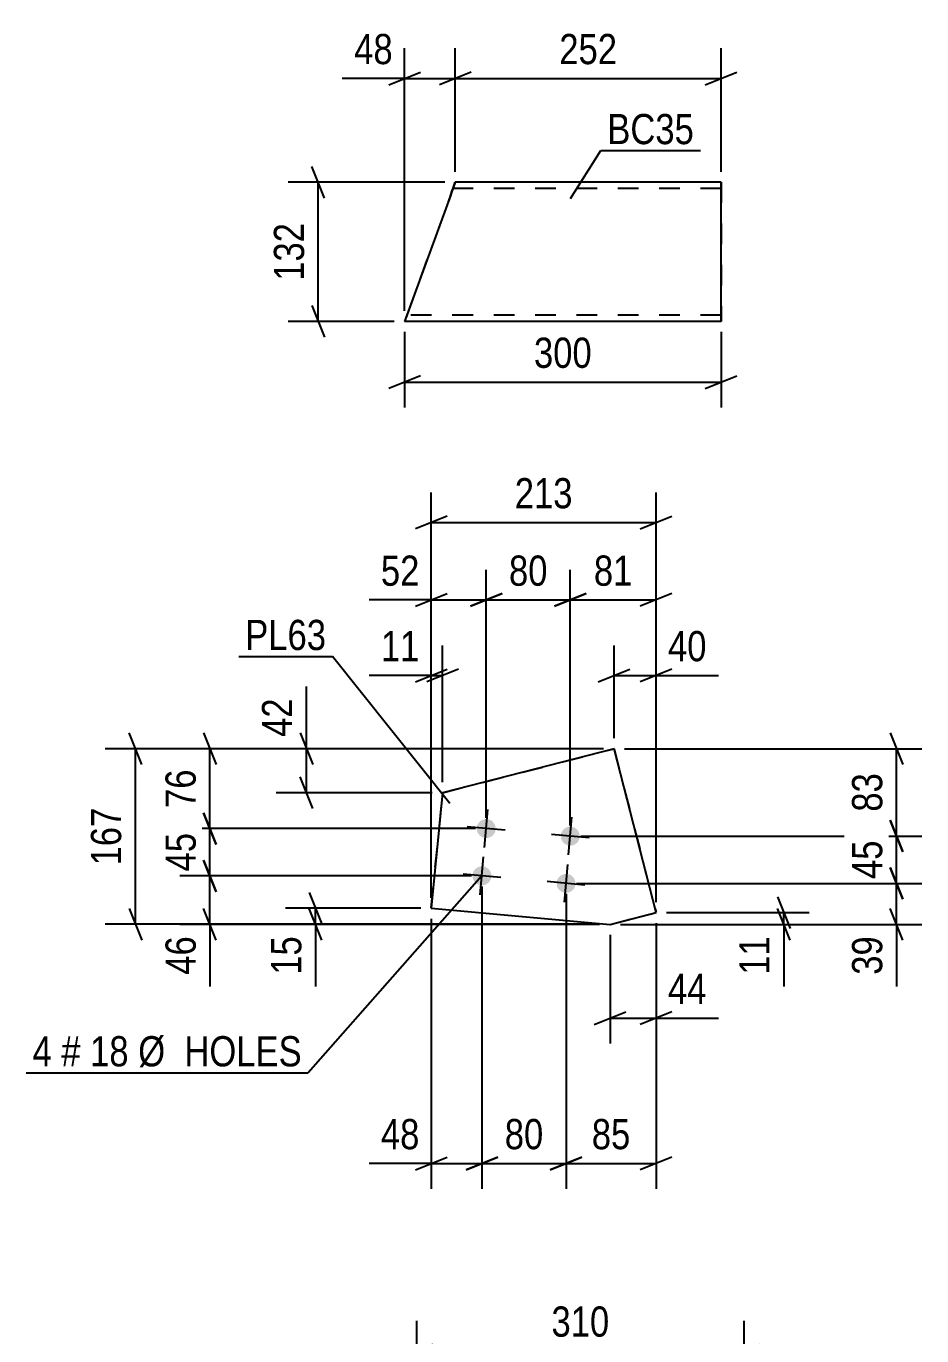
# Model space of a CAD drawing. Header units: millimetres. Extents: x 0 to 841, y 0 to 594.
# Drawn here: x 600.9 to 685.8, y 285.8 to 410 of the extents above; entities that cross this region are included whole.
import ezdxf

# ---------------------------------------------------------------- set-up
doc = ezdxf.new("R2010")
doc.units = ezdxf.units.MM
doc.linetypes.add('DXK_LINE_DOT2', pattern=[3.9198, 1.9599, -1.9599])
doc.styles.add('Arial Narrow', font='ARIALN.TTF', dxfattribs={"height": 0.2})

# ---------------------------------------------------------------- blocks, each defined once
blk = doc.blocks.new('Part-682121983-4021 - 4005')
at = {"color": 7, "linetype": 'DXK_LINE_DOT2'}
for p, q in [((641.61, 395.19), (636.81, 381.99)), ((641.61, 395.19), (641.61, 395.19)), ((666.81, 395.19), (666.81, 381.99)), ((641.26, 394.22), (641.33, 394.41)), ((641.33, 394.41), (641.34, 394.45)), ((641.34, 394.45), (641.38, 394.54)), ((641.38, 394.54), (641.4, 394.59)), ((641.4, 394.59), (641.4, 394.59)), ((666.81, 394.59), (641.4, 394.59)), ((666.81, 382.63), (666.81, 382.96)), ((666.81, 382.59), (666.81, 382.63)), ((636.81, 381.99), (636.81, 381.99)), ((637.03, 382.59), (637.03, 382.59)), ((666.81, 382.59), (637.03, 382.59))]:
    blk.add_line(p, q, dxfattribs=at)
at = {"color": 2, "linetype": 'Continuous'}
for p, q in [((641.18, 393.99), (641.61, 395.19)), ((641.61, 395.19), (641.61, 395.19)), ((666.81, 395.19), (641.61, 395.19)), ((666.81, 383.19), (666.81, 395.19)), ((641.18, 393.99), (636.81, 381.99)), ((666.81, 381.99), (666.81, 383.19)), ((636.81, 381.99), (636.81, 381.99)), ((666.81, 381.99), (636.81, 381.99))]:
    blk.add_line(p, q, dxfattribs=at)
blk = doc.blocks.new('Bolt-682121983-1573 - 1567')
at = {"linetype": 'Continuous'}
for points in [[(643.64, 333.89), (643.66, 334.07), (643.72, 334.25), (643.82, 334.41), (643.94, 334.55), (644.09, 334.67), (644.27, 334.74), (644.45, 334.78), (644.64, 334.78), (644.82, 334.74), (644.99, 334.67), (645.15, 334.55), (645.27, 334.41), (645.37, 334.25), (645.42, 334.07), (645.44, 333.89), (645.42, 333.7), (645.37, 333.52), (645.27, 333.36), (645.15, 333.22), (644.99, 333.11), (644.82, 333.03), (644.64, 332.99), (644.45, 332.99), (644.27, 333.03), (644.09, 333.11), (643.94, 333.22), (643.82, 333.36), (643.72, 333.52), (643.66, 333.7)], [(651.61, 333.17), (651.63, 333.36), (651.69, 333.53), (651.78, 333.7), (651.91, 333.84), (652.06, 333.95), (652.23, 334.02), (652.42, 334.06), (652.61, 334.06), (652.79, 334.02), (652.96, 333.95), (653.11, 333.84), (653.24, 333.7), (653.33, 333.53), (653.39, 333.36), (653.41, 333.17), (653.39, 332.98), (653.33, 332.8), (653.24, 332.64), (653.11, 332.5), (652.96, 332.39), (652.79, 332.31), (652.61, 332.27), (652.42, 332.27), (652.23, 332.31), (652.06, 332.39), (651.91, 332.5), (651.78, 332.64), (651.69, 332.8), (651.63, 332.98)], [(643.24, 329.4), (643.26, 329.59), (643.32, 329.77), (643.41, 329.93), (643.54, 330.07), (643.69, 330.18), (643.86, 330.26), (644.05, 330.3), (644.23, 330.3), (644.42, 330.26), (644.59, 330.18), (644.74, 330.07), (644.87, 329.93), (644.96, 329.77), (645.02, 329.59), (645.04, 329.4), (645.02, 329.22), (644.96, 329.04), (644.87, 328.88), (644.74, 328.74), (644.59, 328.62), (644.42, 328.55), (644.23, 328.51), (644.05, 328.51), (643.86, 328.55), (643.69, 328.62), (643.54, 328.74), (643.41, 328.88), (643.32, 329.04), (643.26, 329.22)], [(651.21, 328.69), (651.23, 328.87), (651.29, 329.05), (651.38, 329.22), (651.51, 329.35), (651.66, 329.47), (651.83, 329.54), (652.01, 329.58), (652.2, 329.58), (652.39, 329.54), (652.56, 329.47), (652.71, 329.35), (652.84, 329.22), (652.93, 329.05), (652.99, 328.87), (653.01, 328.69), (652.99, 328.5), (652.93, 328.32), (652.84, 328.16), (652.71, 328.02), (652.56, 327.91), (652.39, 327.83), (652.2, 327.79), (652.01, 327.79), (651.83, 327.83), (651.66, 327.91), (651.51, 328.02), (651.38, 328.16), (651.29, 328.32), (651.23, 328.5)]]:
    blk.add_hatch(color=1, dxfattribs=at).paths.add_polyline_path(points)
at = {"color": 1, "linetype": 'Continuous'}
for p, q in [((644.38, 332.09), (644.71, 335.68)), ((652.35, 331.38), (652.67, 334.96)), ((646.34, 333.72), (642.75, 334.05)), ((654.3, 333.01), (650.72, 333.33)), ((643.98, 327.61), (644.3, 331.2)), ((651.95, 326.89), (652.27, 330.48)), ((645.93, 329.24), (642.35, 329.57)), ((653.9, 328.52), (650.32, 328.85))]:
    blk.add_line(p, q, dxfattribs=at)
blk = doc.blocks.new('Part-682121983-1588 - 1567')
at = {"color": 2, "linetype": 'Continuous'}
for p, q in [((656.66, 341.46), (640.41, 337.29)), ((660.64, 325.92), (656.66, 341.46)), ((656.66, 341.46), (656.66, 341.46)), ((640.41, 337.29), (639.34, 326.32)), ((640.41, 337.29), (640.41, 337.29)), ((639.34, 326.32), (656.28, 324.8)), ((656.28, 324.8), (660.64, 325.92)), ((660.64, 325.92), (660.64, 325.92))]:
    blk.add_line(p, q, dxfattribs=at)
at = {"color": 7, "linetype": 'DXK_LINE_DOT2'}
for p, q in [((640.41, 337.29), (656.66, 341.46)), ((656.66, 341.46), (660.64, 325.92)), ((639.34, 326.32), (640.41, 337.29)), ((656.28, 324.8), (660.64, 325.92))]:
    blk.add_line(p, q, dxfattribs=at)
blk = doc.blocks.new('StraightDimension-682121983-4048 - 4005')
at = {"color": 7, "linetype": 'Continuous'}
for p, q in [((641.61, 396.19), (641.61, 407.9)), ((666.81, 396.19), (666.81, 407.9)), ((643.11, 405.65), (640.11, 404.45)), ((641.61, 405.05), (666.81, 405.05)), ((665.31, 404.45), (668.31, 405.65))]:
    blk.add_line(p, q, dxfattribs=at)
at = {"color": 0}
blk.add_wipeout([(657.55, 405.8), (657.55, 410), (650.87, 410), (650.87, 405.8)], dxfattribs=at)
at = {"color": 3, "style": 'Arial Narrow'}
blk.add_text('252', height=2.863, dxfattribs=at).set_placement((651.47, 406.4))
blk = doc.blocks.new('StraightDimension-682121983-4024 - 4005')
at = {"color": 7, "linetype": 'Continuous'}
for p, q in [((629.23, 393.69), (628.03, 396.69)), ((640.61, 395.19), (625.78, 395.19)), ((628.63, 381.99), (628.63, 395.19)), ((628.03, 383.49), (629.23, 380.49)), ((635.81, 381.99), (625.78, 381.99))]:
    blk.add_line(p, q, dxfattribs=at)
at = {"color": 0}
blk.add_wipeout([(627.88, 391.93), (623.68, 391.93), (623.68, 385.25), (627.88, 385.25)], dxfattribs=at)
at = {"color": 3, "style": 'Arial Narrow'}
blk.add_text('132', height=2.863, rotation=90.0002, dxfattribs=at).set_placement((627.28, 385.85))
blk = doc.blocks.new('StraightDimension-682121983-4037 - 4005')
at = {"color": 7, "linetype": 'Continuous'}
for p, q in [((636.81, 382.99), (636.81, 407.9)), ((641.61, 396.19), (641.61, 407.9)), ((636.81, 405.05), (630.9, 405.05)), ((636.81, 405.05), (630.9, 405.05)), ((635.31, 404.45), (638.31, 405.65)), ((636.81, 405.05), (641.61, 405.05)), ((643.11, 405.65), (640.11, 404.45))]:
    blk.add_line(p, q, dxfattribs=at)
at = {"color": 0}
blk.add_wipeout([(636.28, 405.8), (636.28, 410), (631.43, 410), (631.43, 405.8)], dxfattribs=at)
at = {"color": 3, "style": 'Arial Narrow'}
blk.add_text('48', height=2.863, dxfattribs=at).set_placement((632.03, 406.4))
blk = doc.blocks.new('StraightDimension-682121983-4060 - 4005')
at = {"color": 7, "linetype": 'Continuous'}
for p, q in [((636.81, 380.99), (636.81, 373.84)), ((666.81, 380.99), (666.81, 373.84)), ((638.31, 376.84), (635.31, 375.64)), ((665.31, 375.64), (668.31, 376.84)), ((636.81, 376.24), (666.81, 376.24))]:
    blk.add_line(p, q, dxfattribs=at)
at = {"color": 0}
blk.add_wipeout([(655.15, 376.99), (655.15, 381.19), (648.47, 381.19), (648.47, 376.99)], dxfattribs=at)
at = {"color": 3, "style": 'Arial Narrow'}
blk.add_text('300', height=2.863, dxfattribs=at).set_placement((649.07, 377.59))
blk = doc.blocks.new('StraightDimension-682121983-1693 - 1567')
at = {"color": 7, "linetype": 'Continuous'}
for p, q in [((660.64, 324.92), (660.64, 313.5)), ((656.28, 323.8), (656.28, 313.5)), ((654.78, 315.3), (657.78, 316.5)), ((656.28, 315.9), (660.64, 315.9)), ((662.14, 316.5), (659.14, 315.3)), ((660.64, 315.9), (666.55, 315.9)), ((660.64, 315.9), (666.55, 315.9))]:
    blk.add_line(p, q, dxfattribs=at)
at = {"color": 0}
blk.add_wipeout([(666.02, 316.65), (666.02, 320.85), (661.17, 320.85), (661.17, 316.65)], dxfattribs=at)
at = {"color": 3, "style": 'Arial Narrow'}
blk.add_text('44', height=2.863, dxfattribs=at).set_placement((661.77, 317.25))
blk = doc.blocks.new('StraightDimension-682121983-1653 - 1567')
at = {"color": 7, "linetype": 'Continuous'}
for p, q in [((639.34, 327.32), (639.34, 365.77)), ((660.64, 326.92), (660.64, 365.77)), ((640.84, 363.52), (637.84, 362.32)), ((639.34, 362.92), (660.64, 362.92)), ((659.14, 362.32), (662.14, 363.52))]:
    blk.add_line(p, q, dxfattribs=at)
at = {"color": 0}
blk.add_wipeout([(653.33, 363.67), (653.33, 367.87), (646.65, 367.87), (646.65, 363.67)], dxfattribs=at)
at = {"color": 3, "style": 'Arial Narrow'}
blk.add_text('213', height=2.863, dxfattribs=at).set_placement((647.25, 364.27))
blk = doc.blocks.new('StraightDimension-682121983-35143 - 1567')
at = {"color": 7, "linetype": 'Continuous'}
for p, q in [((644.14, 328.4), (644.14, 299.72)), ((652.11, 327.69), (652.11, 299.72)), ((642.64, 301.52), (645.64, 302.72)), ((644.14, 302.12), (652.11, 302.12)), ((653.61, 302.72), (650.61, 301.52))]:
    blk.add_line(p, q, dxfattribs=at)
at = {"color": 0}
blk.add_wipeout([(650.55, 302.87), (650.55, 307.07), (645.7, 307.07), (645.7, 302.87)], dxfattribs=at)
at = {"color": 3, "style": 'Arial Narrow'}
blk.add_text('80', height=2.863, dxfattribs=at).set_placement((646.3, 303.47))
blk = doc.blocks.new('StraightDimension-682121983-12101 - 1567')
at = {"color": 7, "linetype": 'Continuous'}
for p, q in [((639.34, 327.32), (639.34, 351.26)), ((640.41, 338.29), (640.41, 351.26)), ((639.34, 348.41), (633.44, 348.41)), ((639.34, 348.41), (633.44, 348.41)), ((637.84, 347.81), (640.84, 349.01)), ((641.91, 349.01), (638.91, 347.81)), ((639.34, 348.41), (640.41, 348.41))]:
    blk.add_line(p, q, dxfattribs=at)
at = {"color": 0}
blk.add_wipeout([(638.82, 349.16), (638.82, 353.36), (633.96, 353.36), (633.96, 349.16)], dxfattribs=at)
at = {"color": 3, "style": 'Arial Narrow'}
blk.add_text('11', height=2.863, dxfattribs=at).set_placement((634.56, 349.76))
blk = doc.blocks.new('StraightDimension-682121983-1590 - 1567')
at = {"color": 7, "linetype": 'Continuous'}
for p, q in [((672.14, 327.42), (673.34, 324.42)), ((661.64, 325.92), (675.14, 325.92)), ((673.34, 323.3), (672.14, 326.3)), ((672.74, 324.8), (672.74, 325.92)), ((657.28, 324.8), (675.14, 324.8)), ((672.74, 324.8), (672.74, 318.89)), ((672.74, 324.8), (672.74, 318.89))]:
    blk.add_line(p, q, dxfattribs=at)
at = {"color": 0}
blk.add_wipeout([(671.99, 324.27), (667.79, 324.27), (667.79, 319.42), (671.99, 319.42)], dxfattribs=at)
at = {"color": 3, "style": 'Arial Narrow'}
blk.add_text('11', height=2.863, rotation=90.0002, dxfattribs=at).set_placement((671.39, 320.02))
blk = doc.blocks.new('StraightDimension-682121983-1647 - 1567')
at = {"color": 7, "linetype": 'Continuous'}
for p, q in [((611.89, 339.96), (610.69, 342.96)), ((655.66, 341.46), (608.44, 341.46)), ((611.29, 324.81), (611.29, 341.46)), ((610.69, 326.31), (611.89, 323.31)), ((655.28, 324.81), (608.44, 324.81))]:
    blk.add_line(p, q, dxfattribs=at)
at = {"color": 0}
blk.add_wipeout([(610.54, 336.48), (606.34, 336.48), (606.34, 329.79), (610.54, 329.79)], dxfattribs=at)
at = {"color": 3, "style": 'Arial Narrow'}
blk.add_text('167', height=2.863, rotation=90.0002, dxfattribs=at).set_placement((609.94, 330.39))
blk = doc.blocks.new('StraightDimension-682121983-35255 - 1567')
at = {"color": 7, "linetype": 'Continuous'}
for p, q in [((652.51, 334.17), (652.51, 358.42)), ((660.64, 326.92), (660.64, 358.42)), ((651.01, 354.97), (654.01, 356.17)), ((652.51, 355.57), (660.64, 355.57)), ((662.14, 356.17), (659.14, 354.97))]:
    blk.add_line(p, q, dxfattribs=at)
at = {"color": 0}
blk.add_wipeout([(659, 356.32), (659, 360.52), (654.15, 360.52), (654.15, 356.32)], dxfattribs=at)
at = {"color": 3, "style": 'Arial Narrow'}
blk.add_text('81', height=2.863, dxfattribs=at).set_placement((654.75, 356.92))
blk = doc.blocks.new('StraightDimension-682121983-1702 - 1567')
at = {"color": 7, "linetype": 'Continuous'}
for p, q in [((627.5, 341.46), (627.5, 347.37)), ((627.5, 341.46), (627.5, 347.37)), ((626.9, 342.96), (628.1, 339.96)), ((655.66, 341.46), (624.65, 341.46)), ((627.5, 337.29), (627.5, 341.46)), ((628.1, 335.79), (626.9, 338.79)), ((639.41, 337.29), (624.65, 337.29))]:
    blk.add_line(p, q, dxfattribs=at)
at = {"color": 0}
blk.add_wipeout([(626.75, 346.84), (622.55, 346.84), (622.55, 341.98), (626.75, 341.98)], dxfattribs=at)
at = {"color": 3, "style": 'Arial Narrow'}
blk.add_text('42', height=2.863, rotation=90.0002, dxfattribs=at).set_placement((626.15, 342.58))
blk = doc.blocks.new('StraightDimension-682121983-12099 - 1567')
at = {"color": 7, "linetype": 'Continuous'}
for p, q in [((656.66, 342.46), (656.66, 351.26)), ((660.64, 326.92), (660.64, 351.26)), ((655.16, 347.81), (658.16, 349.01)), ((656.66, 348.41), (660.64, 348.41)), ((662.14, 349.01), (659.14, 347.81)), ((660.64, 348.41), (666.55, 348.41)), ((660.64, 348.41), (666.55, 348.41))]:
    blk.add_line(p, q, dxfattribs=at)
at = {"color": 0}
blk.add_wipeout([(666.02, 349.16), (666.02, 353.36), (661.17, 353.36), (661.17, 349.16)], dxfattribs=at)
at = {"color": 3, "style": 'Arial Narrow'}
blk.add_text('40', height=2.863, dxfattribs=at).set_placement((661.77, 349.76))
blk = doc.blocks.new('StraightDimension-682121983-35142 - 1567')
at = {"color": 7, "linetype": 'Continuous'}
for p, q in [((652.11, 327.69), (652.11, 299.72)), ((660.64, 324.92), (660.64, 299.72)), ((650.61, 301.52), (653.61, 302.72)), ((652.11, 302.12), (660.64, 302.12)), ((662.14, 302.72), (659.14, 301.52))]:
    blk.add_line(p, q, dxfattribs=at)
at = {"color": 0}
blk.add_wipeout([(658.8, 302.87), (658.8, 307.07), (653.95, 307.07), (653.95, 302.87)], dxfattribs=at)
at = {"color": 3, "style": 'Arial Narrow'}
blk.add_text('85', height=2.863, dxfattribs=at).set_placement((654.55, 303.47))
blk = doc.blocks.new('StraightDimension-682121983-35144 - 1567')
at = {"color": 7, "linetype": 'Continuous'}
for p, q in [((644.14, 328.4), (644.14, 299.72)), ((639.34, 325.32), (639.34, 299.72)), ((639.34, 302.12), (633.44, 302.12)), ((639.34, 302.12), (633.44, 302.12)), ((637.84, 301.52), (640.84, 302.72)), ((639.34, 302.12), (644.14, 302.12)), ((645.64, 302.72), (642.64, 301.52))]:
    blk.add_line(p, q, dxfattribs=at)
at = {"color": 0}
blk.add_wipeout([(638.82, 302.87), (638.82, 307.07), (633.96, 307.07), (633.96, 302.87)], dxfattribs=at)
at = {"color": 3, "style": 'Arial Narrow'}
blk.add_text('48', height=2.863, dxfattribs=at).set_placement((634.56, 303.47))
blk = doc.blocks.new('StraightDimension-682121983-35184 - 1567')
at = {"color": 7, "linetype": 'Continuous'}
for p, q in [((682.83, 342.96), (684.03, 339.96)), ((657.66, 341.46), (685.83, 341.46)), ((683.43, 333.17), (683.43, 341.46)), ((684.03, 331.67), (682.83, 334.67)), ((653.51, 333.17), (685.83, 333.17))]:
    blk.add_line(p, q, dxfattribs=at)
at = {"color": 0}
blk.add_wipeout([(682.68, 339.74), (678.48, 339.74), (678.48, 334.89), (682.68, 334.89)], dxfattribs=at)
at = {"color": 3, "style": 'Arial Narrow'}
blk.add_text('83', height=2.863, rotation=90.0002, dxfattribs=at).set_placement((682.08, 335.49))
blk = doc.blocks.new('StraightDimension-682121983-35185 - 1567')
at = {"color": 7, "linetype": 'Continuous'}
for p, q in [((682.83, 334.67), (684.03, 331.67)), ((653.51, 333.17), (685.83, 333.17)), ((683.43, 328.69), (683.43, 333.17)), ((684.03, 327.19), (682.83, 330.19)), ((653.11, 328.69), (685.83, 328.69))]:
    blk.add_line(p, q, dxfattribs=at)
at = {"color": 0}
blk.add_wipeout([(682.68, 333.36), (678.48, 333.36), (678.48, 328.5), (682.68, 328.5)], dxfattribs=at)
at = {"color": 3, "style": 'Arial Narrow'}
blk.add_text('45', height=2.863, rotation=90.0002, dxfattribs=at).set_placement((682.08, 329.1))
blk = doc.blocks.new('StraightDimension-682121983-35186 - 1567')
at = {"color": 7, "linetype": 'Continuous'}
for p, q in [((682.83, 330.19), (684.03, 327.19)), ((653.11, 328.69), (685.83, 328.69)), ((683.43, 324.8), (683.43, 328.69)), ((684.03, 323.3), (682.83, 326.3)), ((657.28, 324.8), (685.83, 324.8)), ((683.43, 324.8), (683.43, 318.89)), ((683.43, 324.8), (683.43, 318.89))]:
    blk.add_line(p, q, dxfattribs=at)
at = {"color": 0}
blk.add_wipeout([(682.68, 324.27), (678.48, 324.27), (678.48, 319.42), (682.68, 319.42)], dxfattribs=at)
at = {"color": 3, "style": 'Arial Narrow'}
blk.add_text('39', height=2.863, rotation=90.0002, dxfattribs=at).set_placement((682.08, 320.02))
blk = doc.blocks.new('StraightDimension-682121983-35213 - 1567')
at = {"color": 7, "linetype": 'Continuous'}
for p, q in [((617.76, 342.96), (618.96, 339.96)), ((655.66, 341.46), (615.51, 341.46)), ((618.36, 333.89), (618.36, 341.46)), ((618.96, 332.39), (617.76, 335.39)), ((643.54, 333.89), (615.51, 333.89))]:
    blk.add_line(p, q, dxfattribs=at)
at = {"color": 0}
blk.add_wipeout([(617.61, 340.1), (613.41, 340.1), (613.41, 335.24), (617.61, 335.24)], dxfattribs=at)
at = {"color": 3, "style": 'Arial Narrow'}
blk.add_text('76', height=2.863, rotation=90.0002, dxfattribs=at).set_placement((617.01, 335.84))
blk = doc.blocks.new('StraightDimension-682121983-35214 - 1567')
at = {"color": 7, "linetype": 'Continuous'}
for p, q in [((617.76, 335.39), (618.96, 332.39)), ((643.54, 333.89), (615.51, 333.89)), ((618.36, 329.4), (618.36, 333.89)), ((618.96, 327.9), (617.76, 330.9)), ((643.14, 329.4), (615.51, 329.4))]:
    blk.add_line(p, q, dxfattribs=at)
at = {"color": 0}
blk.add_wipeout([(617.61, 334.07), (613.41, 334.07), (613.41, 329.22), (617.61, 329.22)], dxfattribs=at)
at = {"color": 3, "style": 'Arial Narrow'}
blk.add_text('45', height=2.863, rotation=90.0002, dxfattribs=at).set_placement((617.01, 329.82))
blk = doc.blocks.new('StraightDimension-682121983-35215 - 1567')
at = {"color": 7, "linetype": 'Continuous'}
for p, q in [((617.76, 330.9), (618.96, 327.9)), ((643.14, 329.4), (615.51, 329.4)), ((618.36, 324.8), (618.36, 329.4)), ((618.96, 323.3), (617.76, 326.3)), ((655.28, 324.8), (615.51, 324.8)), ((618.36, 324.8), (618.36, 318.89)), ((618.36, 324.8), (618.36, 318.89))]:
    blk.add_line(p, q, dxfattribs=at)
at = {"color": 0}
blk.add_wipeout([(617.61, 324.27), (613.41, 324.27), (613.41, 319.42), (617.61, 319.42)], dxfattribs=at)
at = {"color": 3, "style": 'Arial Narrow'}
blk.add_text('46', height=2.863, rotation=90.0002, dxfattribs=at).set_placement((617.01, 320.02))
blk = doc.blocks.new('StraightDimension-682121983-35256 - 1567')
at = {"color": 7, "linetype": 'Continuous'}
for p, q in [((644.54, 334.89), (644.54, 358.42)), ((652.51, 334.17), (652.51, 358.42)), ((643.04, 354.97), (646.04, 356.17)), ((644.54, 355.57), (652.51, 355.57)), ((654.01, 356.17), (651.01, 354.97))]:
    blk.add_line(p, q, dxfattribs=at)
at = {"color": 0}
blk.add_wipeout([(650.96, 356.32), (650.96, 360.52), (646.1, 360.52), (646.1, 356.32)], dxfattribs=at)
at = {"color": 3, "style": 'Arial Narrow'}
blk.add_text('80', height=2.863, dxfattribs=at).set_placement((646.7, 356.92))
blk = doc.blocks.new('StraightDimension-682121983-35257 - 1567')
at = {"color": 7, "linetype": 'Continuous'}
for p, q in [((639.34, 327.32), (639.34, 358.42)), ((644.54, 334.89), (644.54, 358.42)), ((639.34, 355.57), (633.44, 355.57)), ((639.34, 355.57), (633.44, 355.57)), ((637.84, 354.97), (640.84, 356.17)), ((639.34, 355.57), (644.54, 355.57)), ((646.04, 356.17), (643.04, 354.97))]:
    blk.add_line(p, q, dxfattribs=at)
at = {"color": 0}
blk.add_wipeout([(638.82, 356.32), (638.82, 360.52), (633.96, 360.52), (633.96, 356.32)], dxfattribs=at)
at = {"color": 3, "style": 'Arial Narrow'}
blk.add_text('52', height=2.863, dxfattribs=at).set_placement((634.56, 356.92))
blk = doc.blocks.new('StraightDimension-682121983-35309 - 1567')
at = {"color": 7, "linetype": 'Continuous'}
for p, q in [((627.77, 327.82), (628.97, 324.82)), ((638.34, 326.32), (625.52, 326.32)), ((628.97, 323.3), (627.77, 326.3)), ((628.37, 324.8), (628.37, 326.32)), ((655.28, 324.8), (625.52, 324.8)), ((628.37, 324.8), (628.37, 318.89)), ((628.37, 324.8), (628.37, 318.89))]:
    blk.add_line(p, q, dxfattribs=at)
at = {"color": 0}
blk.add_wipeout([(627.62, 324.27), (623.42, 324.27), (623.42, 319.42), (627.62, 319.42)], dxfattribs=at)
at = {"color": 3, "style": 'Arial Narrow'}
blk.add_text('15', height=2.863, rotation=90.0002, dxfattribs=at).set_placement((627.02, 320.02))
blk = doc.blocks.new('StraightDimension-682121983-29386 - 29269')
at = {"color": 7, "linetype": 'Continuous'}
for p, q in [((637.98, 268.34), (637.98, 287.19)), ((668.98, 268.34), (668.98, 287.19)), ((639.48, 284.94), (636.48, 283.74)), ((667.48, 283.74), (670.48, 284.94)), ((637.98, 284.34), (668.98, 284.34))]:
    blk.add_line(p, q, dxfattribs=at)
at = {"color": 0}
blk.add_wipeout([(656.82, 285.09), (656.82, 289.29), (650.13, 289.29), (650.13, 285.09)], dxfattribs=at)
at = {"color": 3, "style": 'Arial Narrow'}
blk.add_text('310', height=2.863, dxfattribs=at).set_placement((650.73, 285.69))
blk = doc.blocks.new('Mark-682121983-4017 - 4005')
at = {"color": 0}
blk.add_wipeout([(664.24, 398.81), (664.24, 401.81), (656.02, 401.81), (656.02, 398.81)], dxfattribs=at)
blk.add_wipeout([(664.24, 398.81), (664.24, 401.81), (656.02, 401.81), (656.02, 398.81)], dxfattribs=at)
at = {"color": 30, "linetype": 'Continuous'}
for p, q in [((652.54, 393.66), (655.42, 398.21)), ((655.42, 398.21), (664.84, 398.21))]:
    blk.add_line(p, q, dxfattribs=at)
at = {"color": 3, "style": 'Arial Narrow'}
blk.add_text('BC35', height=2.863, dxfattribs=at).set_placement((656.02, 398.81))
blk = doc.blocks.new('Mark-682121983-1569 - 1567')
at = {"color": 0}
for points in [[(603.37, 311.33), (603.37, 314.33), (601.54, 314.33), (601.54, 311.33)], [(606.1, 311.33), (606.1, 314.33), (604.27, 314.33), (604.27, 311.33)], [(610.66, 311.33), (610.66, 314.33), (607, 314.33), (607, 311.33)], [(627.08, 311.33), (627.08, 314.33), (611.56, 314.33), (611.56, 311.33)]]:
    blk.add_wipeout(points, dxfattribs=at)
for points in [[(603.37, 311.33), (603.37, 314.33), (601.54, 314.33), (601.54, 311.33)], [(606.1, 311.33), (606.1, 314.33), (604.27, 314.33), (604.27, 311.33)], [(610.66, 311.33), (610.66, 314.33), (607, 314.33), (607, 311.33)], [(627.08, 311.33), (627.08, 314.33), (611.56, 314.33), (611.56, 311.33)]]:
    blk.add_wipeout(points, dxfattribs=at)
at = {"color": 7, "linetype": 'Continuous'}
for p in [(644.14, 329.4), (600.94, 310.73)]:
    blk.add_line(p, (627.68, 310.73), dxfattribs=at)
at = {"color": 3, "style": 'Arial Narrow'}
for s, height, p in [('Ø  HOLES', 2.863, (611.56, 311.33)), ('4', 2.86, (601.54, 311.33)), ('#', 2.86, (604.27, 311.33)), ('18', 2.863, (607, 311.33))]:
    blk.add_text(s, height=height, dxfattribs=at).set_placement(p)
blk = doc.blocks.new('Mark-682121983-1584 - 1567')
at = {"color": 0}
blk.add_wipeout([(629.38, 350.82), (629.38, 353.82), (621.7, 353.82), (621.7, 350.82)], dxfattribs=at)
blk.add_wipeout([(629.38, 350.82), (629.38, 353.82), (621.7, 353.82), (621.7, 350.82)], dxfattribs=at)
at = {"color": 30, "linetype": 'Continuous'}
for p in [(621.1, 350.22), (641.08, 336.27)]:
    blk.add_line(p, (629.98, 350.22), dxfattribs=at)
at = {"color": 3, "style": 'Arial Narrow'}
blk.add_text('PL63', height=2.863, dxfattribs=at).set_placement((621.7, 350.82))

msp = doc.modelspace()

# ---------------------------------------------------------------- block references
for name in ['StraightDimension-682121983-4048 - 4005', 'Part-682121983-4021 - 4005', 'Part-682121983-1588 - 1567', 'Bolt-682121983-1573 - 1567', 'StraightDimension-682121983-29386 - 29269']:
    msp.add_blockref(name, (0, 0))

# ---------------------------------------------------------------- next in the draw order: block references
for name in ['Mark-682121983-4017 - 4005', 'StraightDimension-682121983-4024 - 4005', 'StraightDimension-682121983-1653 - 1567', 'StraightDimension-682121983-1693 - 1567']:
    msp.add_blockref(name, (0, 0))

# ---------------------------------------------------------------- next in the draw order: block references
for name in ['StraightDimension-682121983-4037 - 4005', 'StraightDimension-682121983-4060 - 4005', 'StraightDimension-682121983-12101 - 1567', 'StraightDimension-682121983-35143 - 1567', 'StraightDimension-682121983-1590 - 1567']:
    msp.add_blockref(name, (0, 0))

# ---------------------------------------------------------------- next in the draw order: block references
msp.add_blockref('StraightDimension-682121983-1647 - 1567', (0, 0))

# ---------------------------------------------------------------- next in the draw order: block references
for name in ['StraightDimension-682121983-35255 - 1567', 'StraightDimension-682121983-35144 - 1567']:
    msp.add_blockref(name, (0, 0))

# ---------------------------------------------------------------- next in the draw order: block references
msp.add_blockref('StraightDimension-682121983-1702 - 1567', (0, 0))

# ---------------------------------------------------------------- next in the draw order: block references
msp.add_blockref('StraightDimension-682121983-12099 - 1567', (0, 0))

# ---------------------------------------------------------------- next in the draw order: block references
for name in ['StraightDimension-682121983-35184 - 1567', 'StraightDimension-682121983-35142 - 1567']:
    msp.add_blockref(name, (0, 0))

# ---------------------------------------------------------------- next in the draw order: block references
msp.add_blockref('StraightDimension-682121983-35185 - 1567', (0, 0))

# ---------------------------------------------------------------- next in the draw order: block references
for name in ['StraightDimension-682121983-35213 - 1567', 'StraightDimension-682121983-35186 - 1567']:
    msp.add_blockref(name, (0, 0))

# ---------------------------------------------------------------- next in the draw order: block references
msp.add_blockref('StraightDimension-682121983-35214 - 1567', (0, 0))

# ---------------------------------------------------------------- next in the draw order: block references
for name in ['StraightDimension-682121983-35256 - 1567', 'StraightDimension-682121983-35215 - 1567']:
    msp.add_blockref(name, (0, 0))

# ---------------------------------------------------------------- next in the draw order: block references
msp.add_blockref('StraightDimension-682121983-35257 - 1567', (0, 0))

# ---------------------------------------------------------------- next in the draw order: block references
for name in ['Mark-682121983-1584 - 1567', 'StraightDimension-682121983-35309 - 1567']:
    msp.add_blockref(name, (0, 0))

# ---------------------------------------------------------------- next in the draw order: block references
msp.add_blockref('Mark-682121983-1569 - 1567', (0, 0))

doc.saveas('drawing.dxf')
